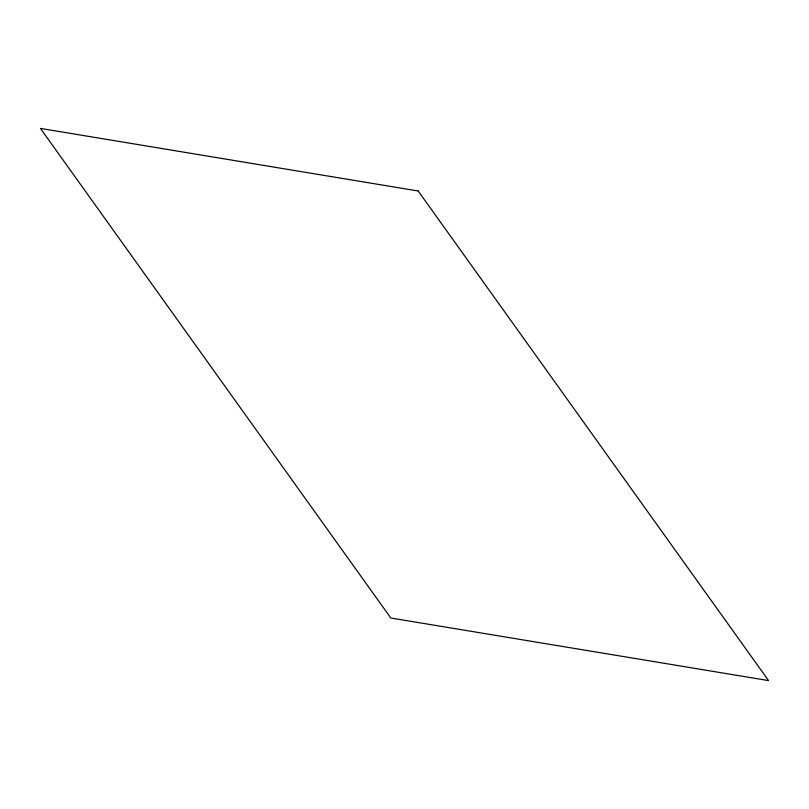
<?xml version="1.0" encoding="UTF-8"?>
<svg xmlns="http://www.w3.org/2000/svg" width="809" height="809" viewBox="0 0 809 809"><rect width="100%" height="100%" fill="white"/><g stroke="black" fill="none" stroke-linecap="round" stroke-linejoin="round"><path stroke-width="1.21" d="M418.192 190.995L40.45 128.409L390.808 618.005L768.55 680.591L418.192 190.995"/></g></svg>
